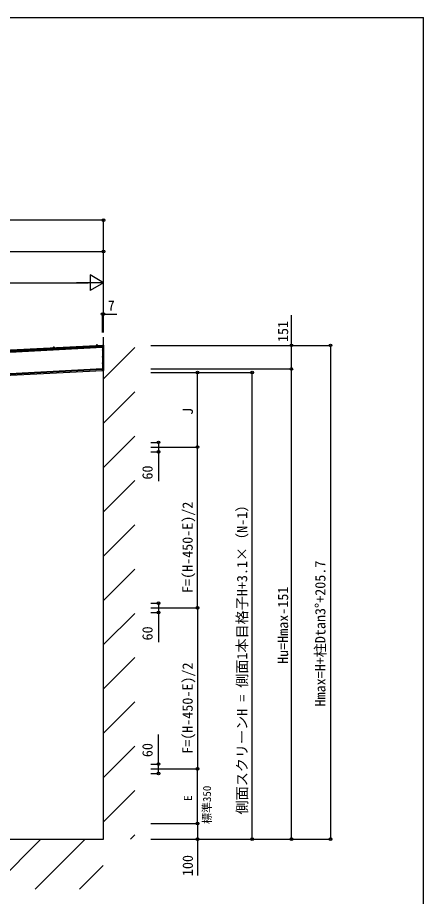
# Model space of a CAD drawing. Units: millimetres, scale not verified. Extents: x -6125 to 6125, y -9097 to 9042.
# Drawn here: x 3530 to 6125, y 3139 to 8753 of the extents above; entities that cross this region are included whole.
import ezdxf
from ezdxf.enums import TextEntityAlignment as Align

# ---------------------------------------------------------------- set-up
doc = ezdxf.new("R2010")
doc.units = ezdxf.units.MM
doc.header["$LTSCALE"] = 50
for name, color, linetype in [('0-5_YKK_A1', 4, 'Continuous'), ('0-6_YKK_D', 6, 'Continuous'), ('0-7_YKK_ZWAK', 7, 'Continuous')]:
    doc.layers.add(name, color=color, linetype=linetype)
doc.styles.add('ＭＳ ゴシック', font='')
doc.styles.get('ＭＳ ゴシック').set_extended_font_data('MS Gothic')

msp = doc.modelspace()

# ---------------------------------------------------------------- linework, layer by layer
at = {"layer": '0-5_YKK_A1'}
for p, q in [((4080.8, 3504.31), (4080.8, 6710.45)), ((1865.05, 6543.19), (4073.82, 6658.95)), ((1865.42, 6536.2), (4073.82, 6651.94)), ((1898.63, 6532.94), (4073.82, 6646.93)), ((1901.48, 6546.6), (4073.82, 6660.45)), ((3766.49, 6645.36), (3757.1, 6644.86)), ((3757.1, 6644.86), (3757.15, 6643.86)), ((3757.15, 6643.86), (3766.54, 6644.35)), ((3761.59, 6648.95), (3761.85, 6644.1)), ((3766.49, 6645.36), (3766.54, 6644.35)), ((4042.51, 6659.82), (4033.12, 6659.33)), ((4033.12, 6659.33), (4033.17, 6658.32)), ((4033.17, 6658.32), (4042.56, 6658.81)), ((4037.61, 6663.42), (4037.87, 6658.57)), ((4042.51, 6659.82), (4042.56, 6658.81)), ((4073.82, 6660.45), (4073.82, 6498.73)), ((4073.82, 6660.45), (4080.8, 6660.45)), ((4073.82, 6658.95), (4080.8, 6658.95)), ((4073.82, 6655.96), (4076.81, 6658.95)), ((4073.82, 6651.94), (4080.8, 6651.94)), ((4073.82, 6651.47), (4074.29, 6651.94)), ((4073.82, 6646.98), (4078.78, 6651.94)), ((4073.82, 6646.93), (4080.8, 6646.93)), ((4073.82, 6642.49), (4078.26, 6646.93)), ((4073.82, 6638), (4080.8, 6644.98)), ((4073.82, 6633.51), (4080.8, 6640.49)), ((4073.82, 6629.02), (4080.8, 6636)), ((4073.82, 6624.53), (4080.8, 6631.51)), ((4073.82, 6620.04), (4080.8, 6627.02)), ((4074.29, 6651.94), (4080.8, 6658.45)), ((4076.81, 6658.95), (4078.31, 6660.45)), ((4078.26, 6646.93), (4080.8, 6649.47)), ((4078.78, 6651.94), (4080.8, 6653.96)), ((4080.8, 6660.45), (4080.8, 6498.73)), ((4080.8, 6444.14), (4280.8, 6644.14)), ((4073.82, 6615.55), (4080.8, 6622.53)), ((4073.82, 6611.06), (4080.8, 6618.04)), ((4073.82, 6606.57), (4080.8, 6613.55)), ((4073.82, 6602.08), (4080.8, 6609.06)), ((4073.82, 6597.59), (4080.8, 6604.57)), ((4073.82, 6593.1), (4080.8, 6600.08)), ((4073.82, 6588.61), (4080.8, 6595.59)), ((4073.82, 6584.12), (4080.8, 6591.1)), ((4073.82, 6579.63), (4080.8, 6586.61)), ((4073.82, 6575.14), (4080.8, 6582.12)), ((4073.82, 6570.65), (4080.8, 6577.63)), ((4073.82, 6566.16), (4080.8, 6573.14)), ((4073.82, 6561.67), (4080.8, 6568.65)), ((4073.82, 6557.18), (4080.8, 6564.16)), ((4073.82, 6552.69), (4080.8, 6559.67)), ((4073.82, 6548.2), (4080.8, 6555.18)), ((4073.82, 6543.71), (4080.8, 6550.69)), ((4073.82, 6539.22), (4080.8, 6546.2)), ((4073.82, 6534.73), (4080.8, 6541.71)), ((4073.82, 6530.24), (4080.8, 6537.22)), ((4073.82, 6525.75), (4080.8, 6532.73)), ((4073.82, 6521.26), (4080.8, 6528.24)), ((4073.82, 6516.77), (4080.8, 6523.75)), ((4073.82, 6512.28), (4080.8, 6519.26)), ((4076.78, 6510.75), (4080.8, 6514.77)), ((1873.06, 6390.4), (4073.82, 6505.74)), ((1905.75, 6397.12), (4073.82, 6510.75)), ((2216.57, 6401.39), (4073.82, 6498.73)), ((4073.82, 6510.75), (4080.8, 6510.75)), ((4073.82, 6507.79), (4076.78, 6510.75)), ((4073.82, 6505.74), (4080.8, 6505.74)), ((4073.82, 6503.3), (4076.26, 6505.74)), ((4073.82, 6498.81), (4080.75, 6505.74)), ((4073.82, 6498.73), (4080.8, 6498.73)), ((4076.26, 6505.74), (4080.8, 6510.27)), ((4078.23, 6498.73), (4080.8, 6501.29)), ((4080.75, 6505.74), (4080.8, 6505.78)), ((4080.8, 6161.3), (4280.8, 6361.3)), ((4080.8, 5878.46), (4280.8, 6078.46)), ((4080.8, 5595.61), (4280.8, 5795.61)), ((4080.8, 5312.77), (4280.8, 5512.77)), ((4080.8, 5029.93), (4280.8, 5229.93)), ((4080.8, 4747.08), (4280.8, 4947.08)), ((4080.8, 4464.24), (4280.8, 4664.24)), ((4080.8, 4181.4), (4280.8, 4381.4)), ((4080.8, 3898.56), (4280.8, 4098.56)), ((4080.8, 3615.71), (4280.8, 3815.71)), ((-5286.7, 3504.31), (4080.8, 3504.31)), ((3680.08, 3504.31), (3359.96, 3184.19)), ((3962.92, 3504.31), (3642.8, 3184.19)), ((4252.23, 3504.31), (4280.8, 3532.87)), ((4077.17, 3335.71), (3925.64, 3184.19))]:
    msp.add_line(p, q, dxfattribs=at)
for points in [[(3759.56, 6646.62), (3760.67, 6644.62), (3761.79, 6644.1)], [(3763.86, 6646.85), (3762.96, 6644.74), (3761.91, 6644.1)], [(4035.58, 6661.09), (4036.69, 6659.08), (4037.81, 6658.56)], [(4039.88, 6661.31), (4038.98, 6659.2), (4037.93, 6658.57)]]:
    msp.add_lwpolyline(points, dxfattribs=at)
for centre in [(3762.03, 6640.56), (4038.05, 6655.02)]:
    msp.add_arc(centre, 6.55, 47.13049, 138.8696, dxfattribs=at)
at = {"layer": '0-6_YKK_D'}
for p, q in [((4080.8, 7458.91), (1857.14, 7458.91)), ((4080.8, 6741.45), (4080.8, 7459.91)), ((1897.1, 7258.91), (4080.8, 7258.91)), ((4080.8, 6741.45), (4080.8, 7259.91)), ((4080.8, 7058.91), (3994.19, 7108.91)), ((3994.19, 7108.91), (3994.19, 7008.91)), ((2388.3, 7058.91), (3980.8, 7058.91)), ((4080.8, 7058.91), (3907.59, 7058.91)), ((4080.8, 7058.91), (3994.19, 7008.91)), ((4080.8, 6741.45), (4080.8, 7059.91)), ((4073.8, 6741.45), (4073.8, 6859.91)), ((4080.8, 6741.45), (4080.8, 6859.91)), ((4381.8, 6658.94), (5281.8, 6658.94)), ((5059.8, 6658.94), (5531.8, 6658.94)), ((5530.8, 6658.94), (5530.8, 3504.31)), ((4381.8, 6507.94), (5281.8, 6507.94)), ((4381.8, 6507.94), (5281.8, 6507.94)), ((4381.8, 6486.11), (5031.8, 6486.11)), ((4381.8, 6486.11), (4681.8, 6486.11)), ((4680.8, 6009.31), (4680.8, 6486.11)), ((5030.8, 3504.31), (5030.8, 6486.11)), ((5280.8, 3504.31), (5280.8, 6507.94)), ((4381.8, 6039.31), (4431.8, 6039.31)), ((4381.8, 6009.31), (4681.8, 6009.31)), ((4381.8, 6009.31), (4681.8, 6009.31)), ((4680.8, 4981.81), (4680.8, 6009.31)), ((4381.8, 5979.31), (4431.8, 5979.31)), ((4381.8, 5011.81), (4431.8, 5011.81)), ((4381.8, 4981.81), (4681.8, 4981.81)), ((4381.8, 4981.81), (4681.8, 4981.81)), ((4381.8, 4951.81), (4431.8, 4951.81)), ((4680.8, 4981.81), (4680.8, 3954.31)), ((4381.8, 3984.31), (4431.8, 3984.31)), ((4381.8, 3954.31), (4681.8, 3954.31)), ((4381.8, 3954.31), (4681.8, 3954.31)), ((4680.8, 3604.31), (4680.8, 3954.31)), ((4381.8, 3924.31), (4431.8, 3924.31)), ((4381.8, 3604.31), (4681.8, 3604.31)), ((4381.8, 3604.31), (4681.8, 3604.31)), ((4381.8, 3504.31), (5031.8, 3504.31)), ((4381.8, 3504.31), (4681.8, 3504.31)), ((4381.8, 3504.31), (5281.8, 3504.31)), ((4381.8, 3504.31), (5531.8, 3504.31))]:
    msp.add_line(p, q, dxfattribs=at)
for points in [[(4073.8, 6858.91), (4080.8, 6858.91), (4164.98, 6858.91)], [(5280.8, 6507.94), (5280.8, 6658.94), (5280.8, 6852.56)], [(4430.8, 6039.31), (4430.8, 5979.31), (4430.8, 5791.16)], [(4430.8, 5011.81), (4430.8, 4951.81), (4430.8, 4763.66)], [(4430.8, 3924.31), (4430.8, 3984.31), (4430.8, 4172.46)], [(4680.8, 3604.31), (4680.8, 3504.31), (4680.8, 3272.35)]]:
    msp.add_lwpolyline(points, dxfattribs=at)
for centre in [(4080.8, 7458.91), (4080.8, 7258.91), (4073.8, 6858.91), (4080.8, 6858.91), (5280.8, 6658.94), (5530.8, 6658.94), (5280.8, 6507.94), (5280.8, 6507.94), (4680.8, 6486.11), (5030.8, 6486.11), (4430.8, 6039.31), (4680.8, 6009.31), (4680.8, 6009.31), (4430.8, 5979.31), (4430.8, 5011.81), (4430.8, 4951.81), (4680.8, 4981.81), (4680.8, 4981.81), (4430.8, 3984.31), (4430.8, 3924.31), (4680.8, 3954.31), (4680.8, 3954.31), (4680.8, 3604.31), (4680.8, 3604.31), (4680.8, 3504.31), (5030.8, 3504.31), (5280.8, 3504.31), (5530.8, 3504.31)]:
    msp.add_circle(centre, 8.5, dxfattribs=at)
at = {"layer": '0-7_YKK_ZWAK'}
msp.add_line((-6125, 8752.6), (6125, 8752.6), dxfattribs=at)
msp.add_lwpolyline([(-6125, -9097.4), (6125, -9097.4), (6125, 8752.6)], dxfattribs=at)

# ---------------------------------------------------------------- texts
at = {"layer": '0-6_YKK_D', "style": 'ＭＳ ゴシック'}
msp.add_text('7', height=65.98, dxfattribs=at).set_placement((4106.9, 6859.71), align=Align.BOTTOM_LEFT)
for s, height, p in [('151', 65.98, (5280, 6679.94)), ('J', 65.98, (4670.8, 6214.21)), ('60', 65.98, (4413.3, 5801.5)), ('F=(H-450-E)/2', 65.98, (4669.77, 5077.01)), ('側面スクリーンH = 側面1本目格子H+3.1×（N-1）', 65.98, (5018.24, 3662.34)), ('Hmax=H+柱Dtan3°+205.7', 65.98, (5518.24, 4352.42)), ('Hu=Hmax-151', 65.98, (5280, 4624.14)), ('60', 65.98, (4413.3, 4774)), ('F=(H-450-E)/2', 65.98, (4669.77, 4049.51)), ('60', 65.98, (4413.3, 4028.65)), ('標準350', 51.32, (4782.33, 3601.52)), ('E', 51.32, (4660.8, 3749.68)), ('100', 65.98, (4670.8, 3268.55))]:
    msp.add_text(s, height=height, rotation=90, dxfattribs=at).set_placement(p, align=Align.BOTTOM_LEFT)

doc.saveas('drawing.dxf')
